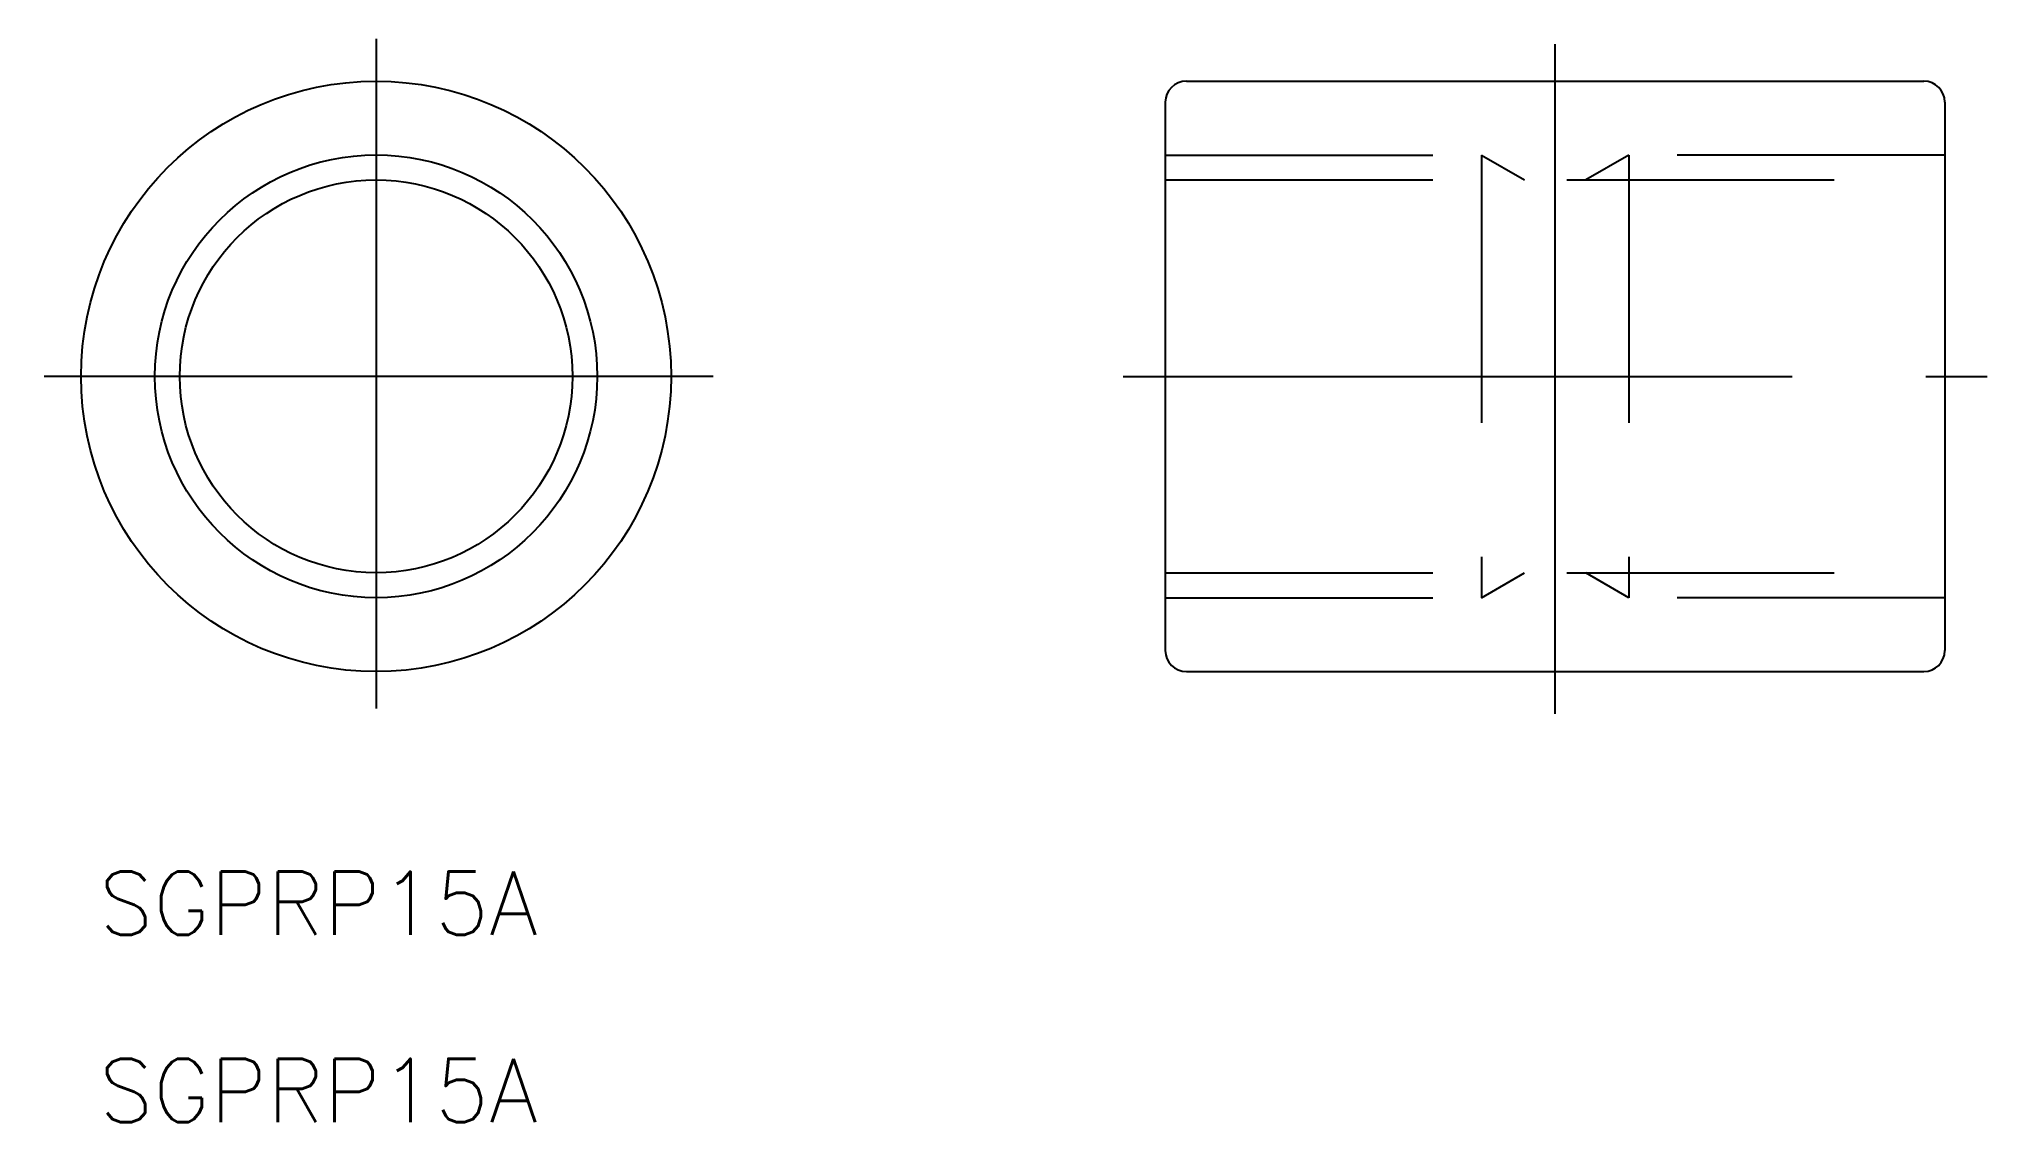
# Model space of a CAD drawing. Extents: x -72 to 20.5, y -35.4 to 16.
import ezdxf

# ---------------------------------------------------------------- set-up
doc = ezdxf.new("R2010")
doc.units = 0
doc.linetypes.add('CENTER', pattern=[50.8, 31.75, -6.35, 6.35, -6.35])
doc.linetypes.add('DASHED', pattern=[19.05, 12.7, -6.35])
doc.layers.get('0').update_dxf_attribs({"linetype": 'CONTINUOUS'})
doc.layers.add('CENTER', color=1, linetype='CENTER')
doc.styles.get("Standard").update_dxf_attribs({"font": 'txt.shx', "height": 3, "bigfont": 'bigfont.shx'})

msp = doc.modelspace()

# ---------------------------------------------------------------- linework, layer by layer
at = {"color": 7, "linetype": 'CONTINUOUS'}
for p, q in [((-17.5, 14), (17.5, 14)), ((-18.5, 13), (-18.5, -13)), ((18.5, 13), (18.5, -13)), ((-17.5, -14), (17.5, -14))]:
    msp.add_line(p, q, dxfattribs=at)
at = {"color": 3, "linetype": 'DASHED'}
for p, q in [((-18.5, 10.497), (-3.5, 10.497)), ((-3.5, 10.497), (-3.5, -10.498)), ((-3.5, 10.497), (-1.453, 9.315)), ((3.5, 10.497), (1.453, 9.315)), ((18.5, 10.497), (3.5, 10.497)), ((3.5, 10.497), (3.5, -10.498)), ((-18.5, 9.315), (18.5, 9.315)), ((-18.5, -9.316), (18.5, -9.316)), ((-3.5, -10.498), (-1.453, -9.316)), ((3.5, -10.498), (1.453, -9.316)), ((-18.5, -10.498), (-3.5, -10.498)), ((18.5, -10.498), (3.5, -10.498))]:
    msp.add_line(p, q, dxfattribs=at)
at = {"color": 7, "linetype": 'CONTINUOUS'}
for radius in [14, 9.316]:
    msp.add_circle((-55.958, 0), radius, dxfattribs=at)
at = {"color": 3, "linetype": 'CONTINUOUS'}
msp.add_circle((-55.958, 0), 10.498, dxfattribs=at)
at = {"color": 7, "linetype": 'CONTINUOUS'}
for centre, start, end in [((-17.5, 13), 90, 180), ((17.5, 13), 0, 90), ((-17.5, -13), 180, 270), ((17.5, -13), 270, 0)]:
    msp.add_arc(centre, 1, start, end, dxfattribs=at)
at = {"layer": 'CENTER', "color": 1, "linetype": 'CENTER'}
for p, q in [((-55.958, 16), (-55.958, -16)), ((0, -16), (0, 16)), ((-39.958, 0), (-71.958, 0)), ((-20.5, 0), (20.5, 0))]:
    msp.add_line(p, q, dxfattribs=at)

# ---------------------------------------------------------------- texts
at = {"color": 7, "linetype": 'CONTINUOUS'}
for p in [(-69.111, -26.491), (-69.111, -35.365)]:
    msp.add_text('SGPRP15A', height=3, dxfattribs=at).set_placement(p)

doc.saveas('drawing.dxf')
